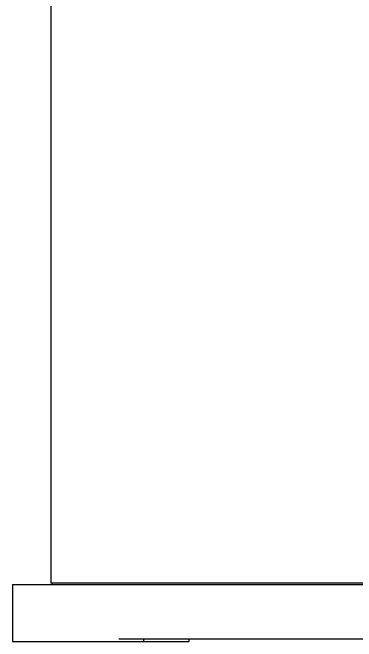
# Model space of a CAD drawing. Header units: millimetres. Extents: x 4086 to 8300, y 123 to 1549.
# Drawn here: x 7311.6 to 7340.8, y 329.6 to 383 of the extents above; entities that cross this region are included whole.
import ezdxf

# ---------------------------------------------------------------- set-up
doc = ezdxf.new("R2010")
doc.units = ezdxf.units.MM

msp = doc.modelspace()

# ---------------------------------------------------------------- linework, layer by layer
at = {"color": 7, "linetype": 'Continuous'}
for p, q in [((7314.83007, 404.37416), (7314.83007, 334.53607)), ((7311.5774, 334.44122), (7311.5774, 329.60362)), ((7311.57765, 334.44122), (7376.0501, 334.44122)), ((7375.13396, 334.53607), (7314.83019, 334.53607)), ((7314.92492, 334.53607), (7314.92492, 334.44122)), ((7311.57765, 329.60362), (7326.58306, 329.60362)), ((7346.61747, 329.79333), (7320.6047, 329.79333)), ((7322.73052, 329.60362), (7322.73052, 329.79333)), ((7326.58342, 329.60362), (7326.58342, 329.79333))]:
    msp.add_line(p, q, dxfattribs=at)

doc.saveas('drawing.dxf')
